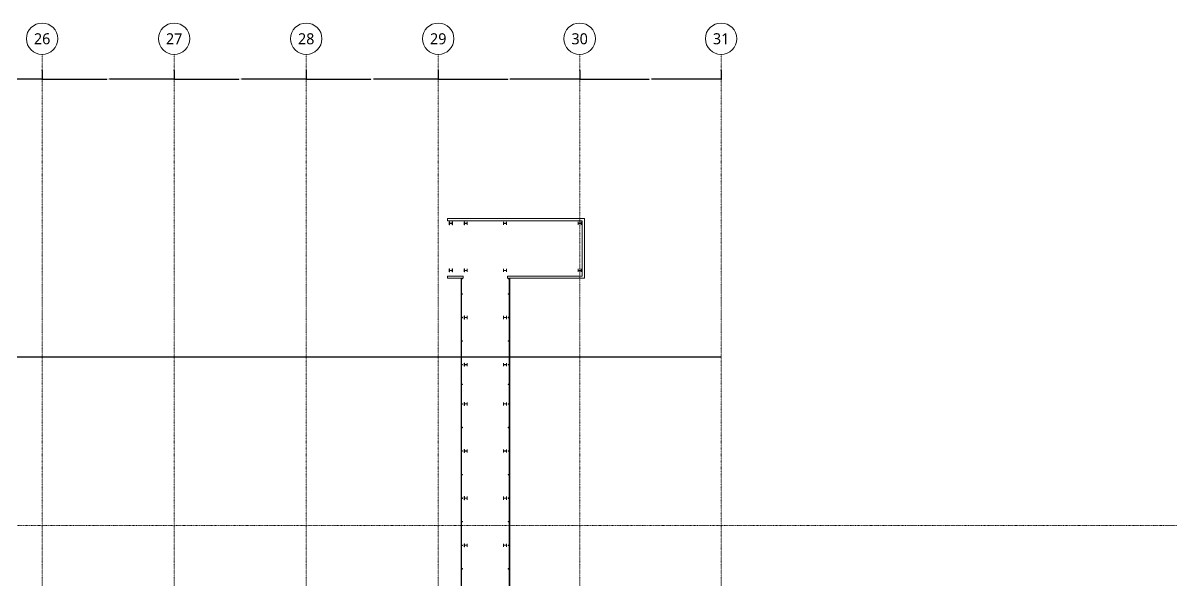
# Model space of a CAD drawing. Extents: x -122301 to 290600, y -29000 to 395522.
# Drawn here: x 217187 to 290600, y 95792 to 131250 of the extents above; entities that cross this region are included whole.
import ezdxf
from ezdxf.enums import TextEntityAlignment as Align

# ---------------------------------------------------------------- set-up
doc = ezdxf.new("R2010")
doc.units = 0
doc.header["$LTSCALE"] = 10
doc.linetypes.add('H12PL2$0$JJP_三點線', pattern=[0.9, 0.3, -0.15, 0, -0.15, 0, -0.15, 0, -0.15])
for name, color, linetype in [('H12PL2$0$A-DIM', 252, 'Continuous'), ('H12PL2$0$A-WALL-EX', 252, 'Continuous'), ('H12PL2$0$Door', 252, 'Continuous'), ('H12PL2$0$S-COL', 252, 'Continuous'), ('H12PL2$0$S-GRID', 252, 'Continuous')]:
    doc.layers.add(name, color=color, linetype=linetype)
doc.styles.add('H12PL2$0$dim-txt', font='isocp.shx', dxfattribs={"width": 0.7, "bigfont": 'chineset.shx'})
doc.styles.add('H12PL2$0$Standard', font='', dxfattribs={"width": 0.8})
doc.styles.get('H12PL2$0$Standard').set_extended_font_data('Microsoft JhengHei')
doc.dimstyles.new('H12PL2$0$ARCH-dim-200MM', dxfattribs={"dimscale": 200, "dimtxt": 0.3, "dimasz": 0.1, "dimexe": 0.1, "dimexo": 0.1, "dimgap": 0.05, "dimtad": 1, "dimdec": 0, "dimlfac": 10, "dimrnd": 0.5, "dimdsep": 46, "dimtxsty": 'H12PL2$0$dim-txt', "dimblk": 'H12PL2$0$_Dot', "dimcen": 2, "dimclrd": 256, "dimclre": 256, "dimclrt": 256, "dimadec": 0, "dimazin": 0, "dimtfac": 1, "dimtix": 1, "dimtmove": 2, "dimatfit": 3, "dimldrblk": 'H12PL2$0$_OBLIQUE', "dimfxl": 1, "dimtvp": 1, "dimtolj": 1, "dimarcsym": 0})

# ---------------------------------------------------------------- blocks, each defined once
blk = doc.blocks.new('*D115')
at = {"layer": 'DEFPOINTS', "color": 0, "linetype": 'Continuous', "transparency": 16777216}
for p in [(210000, 128250), (218400, 128250), (218400, 127670)]:
    blk.add_point(p, dxfattribs=at)
at = {"layer": 'H12PL2$0$A-DIM', "linetype": 'Continuous', "lineweight": -2, "transparency": 16777216}
for p, q in [((210000, 128230), (210000, 127650)), ((218400, 128230), (218400, 127650)), ((210020, 127670), (214121, 127670)), ((218380, 127670), (214279, 127670))]:
    blk.add_line(p, q, dxfattribs=at)
at = {"layer": 'H12PL2$0$A-DIM', "linetype": 'Continuous', "lineweight": 0, "transparency": 16777216, "insert": (214200, 127670), "char_height": 60, "attachment_point": 5, "style": 'H12PL2$0$dim-txt'}
blk.add_mtext('\\A1;84000', dxfattribs=at)
blk = doc.blocks.new('H12PL2$0$_Dot')
blk = doc.blocks.new('H12PL2$0$_OBLIQUE')
at = {"color": 0, "linetype": 'ByBlock', "lineweight": -2}
blk.add_line((-0.5, -0.5), (0.5, 0.5), dxfattribs=at)
blk = doc.blocks.new('*D116')
at = {"layer": 'DEFPOINTS', "color": 0, "linetype": 'Continuous', "transparency": 16777216}
for p in [(218400, 128250), (226800, 128250), (226800, 127670)]:
    blk.add_point(p, dxfattribs=at)
at = {"layer": 'H12PL2$0$A-DIM', "linetype": 'Continuous', "lineweight": -2, "transparency": 16777216}
for p, q in [((218400, 128230), (218400, 127650)), ((226800, 128230), (226800, 127650)), ((218420, 127670), (222521, 127670)), ((226780, 127670), (222679, 127670))]:
    blk.add_line(p, q, dxfattribs=at)
at = {"layer": 'H12PL2$0$A-DIM', "linetype": 'Continuous', "lineweight": 0, "transparency": 16777216, "insert": (222600, 127670), "char_height": 60, "attachment_point": 5, "style": 'H12PL2$0$dim-txt'}
blk.add_mtext('\\A1;84000', dxfattribs=at)
blk = doc.blocks.new('*D117')
at = {"layer": 'DEFPOINTS', "color": 0, "linetype": 'Continuous', "transparency": 16777216}
for p in [(226800, 128250), (235200, 128250), (235200, 127670)]:
    blk.add_point(p, dxfattribs=at)
at = {"layer": 'H12PL2$0$A-DIM', "linetype": 'Continuous', "lineweight": -2, "transparency": 16777216}
for p, q in [((226800, 128230), (226800, 127650)), ((235200, 128230), (235200, 127650)), ((226820, 127670), (230921, 127670)), ((235180, 127670), (231079, 127670))]:
    blk.add_line(p, q, dxfattribs=at)
at = {"layer": 'H12PL2$0$A-DIM', "linetype": 'Continuous', "lineweight": 0, "transparency": 16777216, "insert": (231000, 127670), "char_height": 60, "attachment_point": 5, "style": 'H12PL2$0$dim-txt'}
blk.add_mtext('\\A1;84000', dxfattribs=at)
blk = doc.blocks.new('*D118')
at = {"layer": 'DEFPOINTS', "color": 0, "linetype": 'Continuous', "transparency": 16777216}
for p in [(235200, 128250), (243600, 128250), (243600, 127670)]:
    blk.add_point(p, dxfattribs=at)
at = {"layer": 'H12PL2$0$A-DIM', "linetype": 'Continuous', "lineweight": -2, "transparency": 16777216}
for p, q in [((235200, 128230), (235200, 127650)), ((243600, 128230), (243600, 127650)), ((235220, 127670), (239321, 127670)), ((243580, 127670), (239479, 127670))]:
    blk.add_line(p, q, dxfattribs=at)
at = {"layer": 'H12PL2$0$A-DIM', "linetype": 'Continuous', "lineweight": 0, "transparency": 16777216, "insert": (239400, 127670), "char_height": 60, "attachment_point": 5, "style": 'H12PL2$0$dim-txt'}
blk.add_mtext('\\A1;84000', dxfattribs=at)
blk = doc.blocks.new('*D119')
at = {"layer": 'DEFPOINTS', "color": 0, "linetype": 'Continuous', "transparency": 16777216}
for p in [(243600, 128250), (252600, 128250), (252600, 127670)]:
    blk.add_point(p, dxfattribs=at)
at = {"layer": 'H12PL2$0$A-DIM', "linetype": 'Continuous', "lineweight": -2, "transparency": 16777216}
for p, q in [((243600, 128230), (243600, 127650)), ((252600, 128230), (252600, 127650)), ((243620, 127670), (248022, 127670)), ((252580, 127670), (248178, 127670))]:
    blk.add_line(p, q, dxfattribs=at)
at = {"layer": 'H12PL2$0$A-DIM', "linetype": 'Continuous', "lineweight": 0, "transparency": 16777216, "insert": (248100, 127670), "char_height": 60, "attachment_point": 5, "style": 'H12PL2$0$dim-txt'}
blk.add_mtext('\\A1;90000', dxfattribs=at)
blk = doc.blocks.new('*D120')
at = {"layer": 'DEFPOINTS', "color": 0, "linetype": 'Continuous', "transparency": 16777216}
for p in [(252600, 128250), (261600, 128250), (261600, 127670)]:
    blk.add_point(p, dxfattribs=at)
at = {"layer": 'H12PL2$0$A-DIM', "linetype": 'Continuous', "lineweight": -2, "transparency": 16777216}
for p, q in [((252600, 128230), (252600, 127650)), ((261600, 128230), (261600, 127650)), ((252620, 127670), (257022, 127670)), ((261580, 127670), (257178, 127670))]:
    blk.add_line(p, q, dxfattribs=at)
at = {"layer": 'H12PL2$0$A-DIM', "linetype": 'Continuous', "lineweight": 0, "transparency": 16777216, "insert": (257100, 127670), "char_height": 60, "attachment_point": 5, "style": 'H12PL2$0$dim-txt'}
blk.add_mtext('\\A1;90000', dxfattribs=at)
blk = doc.blocks.new('XFM7P20PV')
blk.add_line((176400, 110000), (261600, 110000))
blk = doc.blocks.new('H12PL2')
at = {"layer": 'H12PL2$0$A-WALL-EX', "lineweight": 0}
for p, q in [((245050, 115000), (245185, 115000)), ((245050, 115000), (245050, 114970)), ((245150, 115000), (245050, 115000)), ((245060, 114970), (245050, 114970)), ((245060, 114985), (245060, 114970)), ((245080, 114985), (245060, 114985)), ((245080, 114985), (245080, 114970)), ((245150, 114970), (245080, 114970)), ((245150, 115000), (245150, 114970)), ((248150, 115000), (248015, 115000)), ((248050, 115000), (248050, 114970)), ((248150, 115000), (248050, 115000)), ((248120, 114970), (248050, 114970)), ((248120, 114985), (248120, 114970)), ((248140, 114985), (248120, 114985)), ((248140, 114985), (248140, 114970)), ((248150, 114970), (248140, 114970)), ((248150, 115000), (248150, 114970)), ((245070, 114015), (245070, 113985)), ((245140, 114015), (245070, 114015)), ((245140, 113985), (245070, 113985)), ((245140, 114015), (245140, 113985)), ((248060, 114015), (248060, 113985)), ((248130, 114015), (248060, 114015)), ((248130, 113985), (248060, 113985)), ((248130, 114015), (248130, 113985)), ((245070, 112515), (245070, 112485)), ((245140, 112515), (245070, 112515)), ((245140, 112485), (245070, 112485)), ((245140, 112515), (245140, 112485)), ((248060, 112515), (248060, 112485)), ((248130, 112515), (248060, 112515)), ((248130, 112485), (248060, 112485)), ((248130, 112515), (248130, 112485)), ((245070, 111015), (245070, 110985)), ((245140, 111015), (245070, 111015)), ((245140, 110985), (245070, 110985)), ((245140, 111015), (245140, 110985)), ((248060, 111015), (248060, 110985)), ((248130, 111015), (248060, 111015)), ((248130, 110985), (248060, 110985)), ((248130, 111015), (248130, 110985)), ((245070, 109515), (245070, 109485)), ((245140, 109515), (245070, 109515)), ((245140, 109485), (245070, 109485)), ((245140, 109515), (245140, 109485)), ((248060, 109515), (248060, 109485)), ((248130, 109515), (248060, 109515)), ((248130, 109485), (248060, 109485)), ((248130, 109515), (248130, 109485)), ((245070, 108265), (245070, 108235)), ((245140, 108265), (245070, 108265)), ((245140, 108235), (245070, 108235)), ((245140, 108265), (245140, 108235)), ((248060, 108265), (248060, 108235)), ((248130, 108265), (248060, 108265)), ((248130, 108235), (248060, 108235)), ((248130, 108265), (248130, 108235)), ((245070, 107015), (245070, 106985)), ((245140, 107015), (245070, 107015)), ((245140, 106985), (245070, 106985)), ((245140, 107015), (245140, 106985)), ((248060, 107015), (248060, 106985)), ((248130, 107015), (248060, 107015)), ((248130, 106985), (248060, 106985)), ((248130, 107015), (248130, 106985)), ((245070, 105515), (245070, 105485)), ((245140, 105515), (245070, 105515)), ((245140, 105485), (245070, 105485)), ((245140, 105515), (245140, 105485)), ((248060, 105515), (248060, 105485)), ((248130, 105515), (248060, 105515)), ((248130, 105485), (248060, 105485)), ((248130, 105515), (248130, 105485)), ((245070, 104015), (245070, 103985)), ((245140, 104015), (245070, 104015)), ((245140, 103985), (245070, 103985)), ((245140, 104015), (245140, 103985)), ((248060, 104015), (248060, 103985)), ((248130, 104015), (248060, 104015)), ((248130, 103985), (248060, 103985)), ((248130, 104015), (248130, 103985)), ((245070, 102515), (245070, 102485)), ((245140, 102515), (245070, 102515)), ((245140, 102485), (245070, 102485)), ((245140, 102515), (245140, 102485)), ((248060, 102515), (248060, 102485)), ((248130, 102515), (248060, 102515)), ((248130, 102485), (248060, 102485)), ((248130, 102515), (248130, 102485)), ((245070, 101015), (245070, 100985)), ((245140, 101015), (245070, 101015)), ((245140, 100985), (245070, 100985)), ((245140, 101015), (245140, 100985)), ((248060, 101015), (248060, 100985)), ((248130, 101015), (248060, 101015)), ((248130, 100985), (248060, 100985)), ((248130, 101015), (248130, 100985)), ((245070, 99515), (245070, 99485)), ((245140, 99515), (245070, 99515)), ((245140, 99485), (245070, 99485)), ((245140, 99515), (245140, 99485)), ((248060, 99515), (248060, 99485)), ((248130, 99515), (248060, 99515)), ((248130, 99485), (248060, 99485)), ((248130, 99515), (248130, 99485)), ((245070, 98015), (245070, 97985)), ((245140, 98015), (245070, 98015)), ((245140, 97985), (245070, 97985)), ((245140, 98015), (245140, 97985)), ((248060, 98015), (248060, 97985)), ((248130, 98015), (248060, 98015)), ((248130, 97985), (248060, 97985)), ((248130, 98015), (248130, 97985)), ((245070, 96515), (245070, 96485)), ((245140, 96515), (245070, 96515)), ((245140, 96485), (245070, 96485)), ((245140, 96515), (245140, 96485)), ((248060, 96515), (248060, 96485)), ((248130, 96515), (248060, 96515)), ((248130, 96485), (248060, 96485)), ((248130, 96515), (248130, 96485))]:
    blk.add_line(p, q, dxfattribs=at)
at = {"layer": 'H12PL2$0$A-WALL-EX', "lineweight": 0, "flags": 128}
for points in [[(252765, 118800), (244200, 118800)], [(244200, 118800), (244200, 118665)], [(244200, 118665), (252765, 118665)], [(252900, 118800), (252765, 118800)], [(252765, 118665), (252765, 115135)], [(252900, 115135), (252900, 118800)], [(245185, 115135), (244200, 115135)], [(244200, 115135), (244200, 115000)], [(244200, 115000), (245185, 115000)], [(245185, 115000), (245185, 115135)], [(252765, 115135), (248015, 115135)], [(248015, 115000), (248015, 115135)], [(248015, 115000), (252900, 115000)], [(248150, 115000), (248150, 90250)], [(252900, 115000), (252900, 115135)]]:
    blk.add_lwpolyline(points, dxfattribs=at)
for points in [[(245060, 114010), (245080, 114010), (245080, 115000), (245060, 115000)], [(248140, 114010), (248120, 114010), (248120, 115000), (248140, 115000)], [(245060, 112510), (245080, 112510), (245080, 113990), (245060, 113990)], [(248140, 112510), (248120, 112510), (248120, 113990), (248140, 113990)], [(245060, 111010), (245080, 111010), (245080, 112490), (245060, 112490)], [(248140, 111010), (248120, 111010), (248120, 112490), (248140, 112490)], [(245060, 109510), (245080, 109510), (245080, 110990), (245060, 110990)], [(248140, 109510), (248120, 109510), (248120, 110990), (248140, 110990)], [(245060, 108260), (245080, 108260), (245080, 109490), (245060, 109490)], [(248140, 108260), (248120, 108260), (248120, 109490), (248140, 109490)], [(245060, 107010), (245080, 107010), (245080, 108240), (245060, 108240)], [(248140, 107010), (248120, 107010), (248120, 108240), (248140, 108240)], [(245060, 105510), (245080, 105510), (245080, 106990), (245060, 106990)], [(248140, 105510), (248120, 105510), (248120, 106990), (248140, 106990)], [(245060, 104010), (245080, 104010), (245080, 105490), (245060, 105490)], [(248140, 104010), (248120, 104010), (248120, 105490), (248140, 105490)], [(245060, 102510), (245080, 102510), (245080, 103990), (245060, 103990)], [(248140, 102510), (248120, 102510), (248120, 103990), (248140, 103990)], [(245060, 101010), (245080, 101010), (245080, 102490), (245060, 102490)], [(248140, 101010), (248120, 101010), (248120, 102490), (248140, 102490)], [(245060, 99510), (245080, 99510), (245080, 100990), (245060, 100990)], [(248140, 99510), (248120, 99510), (248120, 100990), (248140, 100990)], [(245060, 98010), (245080, 98010), (245080, 99490), (245060, 99490)], [(248140, 98010), (248120, 98010), (248120, 99490), (248140, 99490)], [(245060, 96510), (245080, 96510), (245080, 97990), (245060, 97990)], [(248140, 96510), (248120, 96510), (248120, 97990), (248140, 97990)], [(245060, 95000), (245080, 95000), (245080, 96490), (245060, 96490)], [(248140, 95000), (248120, 95000), (248120, 96490), (248140, 96490)]]:
    blk.add_lwpolyline(points, close=True, dxfattribs=at)
at = {"layer": 'H12PL2$0$Door', "lineweight": 0}
for p, q in [((245050, 115000), (245185, 115000)), ((248150, 115000), (248015, 115000))]:
    blk.add_line(p, q, dxfattribs=at)
at = {"layer": 'H12PL2$0$S-COL', "lineweight": 0, "flags": 128}
for points in [[(244500, 118600), (244488, 118600), (244488, 118504), (244312, 118504), (244312, 118600), (244300, 118600), (244300, 118400), (244312, 118400), (244312, 118496), (244488, 118496), (244488, 118400), (244500, 118400)], [(245450, 118600), (245438, 118600), (245438, 118504), (245262, 118504), (245262, 118600), (245250, 118600), (245250, 118400), (245262, 118400), (245262, 118496), (245438, 118496), (245438, 118400), (245450, 118400)], [(247950, 118600), (247938, 118600), (247938, 118504), (247762, 118504), (247762, 118600), (247750, 118600), (247750, 118400), (247762, 118400), (247762, 118496), (247938, 118496), (247938, 118400), (247950, 118400)], [(252700, 118600), (252688, 118600), (252688, 118504), (252512, 118504), (252512, 118600), (252500, 118600), (252500, 118400), (252512, 118400), (252512, 118496), (252688, 118496), (252688, 118400), (252700, 118400)], [(244500, 115600), (244488, 115600), (244488, 115504), (244312, 115504), (244312, 115600), (244300, 115600), (244300, 115400), (244312, 115400), (244312, 115496), (244488, 115496), (244488, 115400), (244500, 115400)], [(245450, 115600), (245438, 115600), (245438, 115504), (245262, 115504), (245262, 115600), (245250, 115600), (245250, 115400), (245262, 115400), (245262, 115496), (245438, 115496), (245438, 115400), (245450, 115400)], [(247950, 115600), (247938, 115600), (247938, 115504), (247762, 115504), (247762, 115600), (247750, 115600), (247750, 115400), (247762, 115400), (247762, 115496), (247938, 115496), (247938, 115400), (247950, 115400)], [(252700, 115600), (252688, 115600), (252688, 115504), (252512, 115504), (252512, 115600), (252500, 115600), (252500, 115400), (252512, 115400), (252512, 115496), (252688, 115496), (252688, 115400), (252700, 115400)], [(245450, 112600), (245438, 112600), (245438, 112504), (245262, 112504), (245262, 112600), (245250, 112600), (245250, 112400), (245262, 112400), (245262, 112496), (245438, 112496), (245438, 112400), (245450, 112400)], [(247950, 112600), (247938, 112600), (247938, 112504), (247762, 112504), (247762, 112600), (247750, 112600), (247750, 112400), (247762, 112400), (247762, 112496), (247938, 112496), (247938, 112400), (247950, 112400)], [(245450, 109600), (245438, 109600), (245438, 109504), (245262, 109504), (245262, 109600), (245250, 109600), (245250, 109400), (245262, 109400), (245262, 109496), (245438, 109496), (245438, 109400), (245450, 109400)], [(247950, 109600), (247938, 109600), (247938, 109504), (247762, 109504), (247762, 109600), (247750, 109600), (247750, 109400), (247762, 109400), (247762, 109496), (247938, 109496), (247938, 109400), (247950, 109400)], [(245450, 107100), (245438, 107100), (245438, 107004), (245262, 107004), (245262, 107100), (245250, 107100), (245250, 106900), (245262, 106900), (245262, 106996), (245438, 106996), (245438, 106900), (245450, 106900)], [(247950, 107100), (247938, 107100), (247938, 107004), (247762, 107004), (247762, 107100), (247750, 107100), (247750, 106900), (247762, 106900), (247762, 106996), (247938, 106996), (247938, 106900), (247950, 106900)], [(245450, 104100), (245438, 104100), (245438, 104004), (245262, 104004), (245262, 104100), (245250, 104100), (245250, 103900), (245262, 103900), (245262, 103996), (245438, 103996), (245438, 103900), (245450, 103900)], [(247950, 104100), (247938, 104100), (247938, 104004), (247762, 104004), (247762, 104100), (247750, 104100), (247750, 103900), (247762, 103900), (247762, 103996), (247938, 103996), (247938, 103900), (247950, 103900)], [(245450, 101100), (245438, 101100), (245438, 101004), (245262, 101004), (245262, 101100), (245250, 101100), (245250, 100900), (245262, 100900), (245262, 100996), (245438, 100996), (245438, 100900), (245450, 100900)], [(247950, 101100), (247938, 101100), (247938, 101004), (247762, 101004), (247762, 101100), (247750, 101100), (247750, 100900), (247762, 100900), (247762, 100996), (247938, 100996), (247938, 100900), (247950, 100900)], [(245450, 98100), (245438, 98100), (245438, 98004), (245262, 98004), (245262, 98100), (245250, 98100), (245250, 97900), (245262, 97900), (245262, 97996), (245438, 97996), (245438, 97900), (245450, 97900)], [(247950, 98100), (247938, 98100), (247938, 98004), (247762, 98004), (247762, 98100), (247750, 98100), (247750, 97900), (247762, 97900), (247762, 97996), (247938, 97996), (247938, 97900), (247950, 97900)]]:
    blk.add_lwpolyline(points, close=True, dxfattribs=at)
at = {"layer": 'H12PL2$0$S-GRID', "linetype": 'H12PL2$0$JJP_三點線', "lineweight": 0}
for p, q in [((218400, 128250), (218400, 129250)), ((226800, 128250), (226800, 129250)), ((235200, 128250), (235200, 129250)), ((243600, 128250), (243600, 129250)), ((252600, 128250), (252600, 129250)), ((261600, 128250), (261600, 129250)), ((218400, 128250), (218400, -28000)), ((226800, 128250), (226800, -28000)), ((235200, 128250), (235200, -28000)), ((243600, 128250), (243600, -28000)), ((252600, 128250), (252600, -28000)), ((261600, 128250), (261600, -28000)), ((-29000, 99250), (289600, 99250)), ((289600, 99250), (290600, 99250))]:
    blk.add_line(p, q, dxfattribs=at)
at = {"layer": 'H12PL2$0$S-GRID', "lineweight": 0}
for centre in [(218400, 130250), (226800, 130250), (235200, 130250), (243600, 130250), (252600, 130250), (261600, 130250)]:
    blk.add_circle(centre, 1000, dxfattribs=at)
at = {"layer": 'H12PL2$0$S-GRID', "linetype": 'H12PL2$0$JJP_三點線', "lineweight": 0}
for p in [(218400, 128250), (218400, 128250), (226800, 128250), (226800, 128250), (235200, 128250), (235200, 128250), (243600, 128250), (243600, 128250), (252600, 128250), (252600, 128250), (261600, 128250), (261600, 128250)]:
    blk.add_point(p, dxfattribs=at)
at = {"layer": 'H12PL2$0$S-GRID', "style": 'H12PL2$0$Standard'}
for s, p in [('26', (218400, 130600)), ('27', (226800, 130600)), ('28', (235200, 130600)), ('29', (243600, 130600)), ('30', (252600, 130600)), ('31', (261600, 130602.36))]:
    blk.add_text(s, height=700, dxfattribs=at).set_placement(p, align=Align.TOP_CENTER)
at = {"layer": 'H12PL2$0$A-DIM', "linetype": 'Continuous', "lineweight": 0}
for base, p1, p2, picture, middle in [((218400, 127670), (210000, 128250), (218400, 128250), '*D115', (214200, 127670)), ((226800, 127670), (218400, 128250), (226800, 128250), '*D116', (222600, 127670)), ((235200, 127670), (226800, 128250), (235200, 128250), '*D117', (231000, 127670)), ((243600, 127670), (235200, 128250), (243600, 128250), '*D118', (239400, 127670)), ((252600, 127670), (243600, 128250), (252600, 128250), '*D119', (248100, 127670)), ((261600, 127670), (252600, 128250), (261600, 128250), '*D120', (257100, 127670))]:
    dim = blk.add_linear_dim(base=base, p1=p1, p2=p2, dimstyle='H12PL2$0$ARCH-dim-200MM', dxfattribs=at)
    dim.commit()
    dim.dimension.update_dxf_attribs({"geometry": picture, "text_midpoint": middle, "dimtype": 128})

msp = doc.modelspace()

# ---------------------------------------------------------------- block references
for name in ['XFM7P20PV', 'H12PL2']:
    msp.add_blockref(name, (0, 0))

doc.saveas('drawing.dxf')
